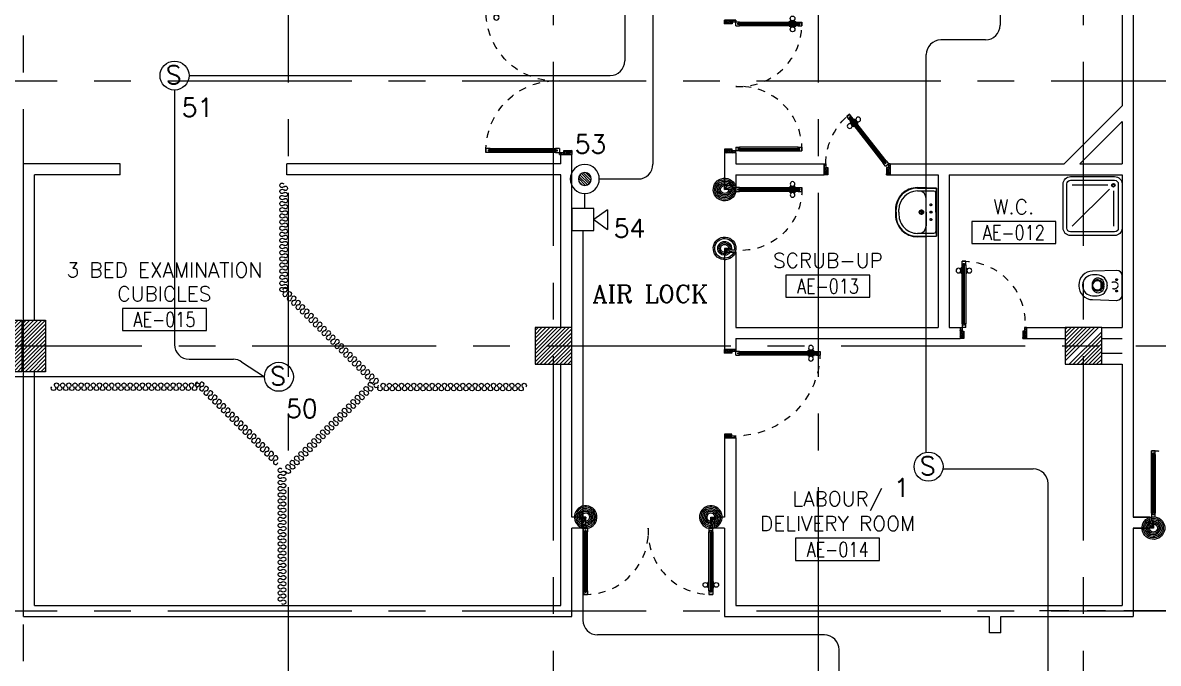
# Model space of a CAD drawing. Extents: x -0.4 to 91.7, y -13.9 to 77.4.
# Drawn here: x 53.23 to 68.66, y 45.16 to 53.86 of the extents above; entities that cross this region are included whole.
import ezdxf
from ezdxf.enums import TextEntityAlignment as Align

# ---------------------------------------------------------------- set-up
doc = ezdxf.new("R2010")
doc.units = 0
doc.header["$MEASUREMENT"] = 0
for name, pattern in [('CENTER', [2, 1.25, -0.25, 0.25, -0.25]), ('CENTERX2', [4, 2.5, -0.5, 0.5, -0.5]), ('DASHED', [0.75, 0.5, -0.25]), ('HIDDEN', [0.375, 0.25, -0.125]), ('HIDDEN2', [0.1875, 0.125, -0.0625])]:
    doc.linetypes.add(name, pattern=pattern)
doc.layers.get('0').update_dxf_attribs({"color": 11, "linetype": 'CONTINUOUS'})
for name, color, linetype in [('AXES', 11, 'CENTERX2'), ('AXES1', 11, 'CENTER'), ('COL', 11, 'CONTINUOUS'), ('DOOR', 11, 'CONTINUOUS'), ('DOOR-DIM', 11, 'CONTINUOUS'), ('E-FIRE', 4, 'CONTINUOUS'), ('E-WIRE', 4, 'CONTINUOUS'), ('FHC', 11, 'CONTINUOUS'), ('FIX', 11, 'CONTINUOUS'), ('HAT', 11, 'CONTINUOUS'), ('ME-FIX', 11, 'CONTINUOUS'), ('RM-BOX', 11, 'CONTINUOUS'), ('RM-NAME', 11, 'CONTINUOUS'), ('RM-NO', 11, 'CONTINUOUS'), ('TXT', 11, 'CONTINUOUS'), ('WALL', 11, 'CONTINUOUS')]:
    doc.layers.add(name, color=color, linetype=linetype)
doc.styles.add('ROMANC', font='romanc', dxfattribs={"height": 0.1})
doc.styles.add('ROMANS', font='ROMANS.shx', dxfattribs={"width": 0.6})

# ---------------------------------------------------------------- blocks, each defined once
blk = doc.blocks.new('A$C272A55A0')
at = {"layer": 'DOOR', "color": 0, "linetype": 'ByBlock'}
for p, q in [((0, 900), (0, 1050)), ((50, 1050), (0, 1050)), ((50, 950), (50, 1050)), ((1750, 950), (1750, 1050)), ((1750, 1050), (1800, 1050)), ((1800, 1050), (1800, 900)), ((0, 900), (25, 900)), ((25, 950), (50, 950)), ((25, 900), (25, 950)), ((75, 900), (25, 900)), ((25, 850), (25, 900)), ((42, 850), (25, 850)), ((58, 870), (42, 870)), ((42, 870), (42, 850)), ((58, 850), (58, 870)), ((75, 850), (58, 850)), ((75, 900), (75, 850)), ((1725, 900), (1775, 900)), ((1725, 900), (1725, 850)), ((1725, 850), (1742, 850)), ((1742, 870), (1758, 870)), ((1742, 850), (1742, 870)), ((1775, 950), (1750, 950)), ((1758, 870), (1758, 850)), ((1758, 850), (1775, 850)), ((1775, 900), (1775, 950)), ((1800, 900), (1775, 900)), ((1775, 850), (1775, 900)), ((1718, 160), (1709, 160)), ((1709, 95), (1709, 160)), ((1725, 173), (1718, 173)), ((1718, 173), (1718, 83)), ((1718, 95), (1718, 160)), ((1775, 173), (1782, 173)), ((1782, 173), (1782, 83)), ((1782, 160), (1791, 160)), ((1782, 95), (1782, 160)), ((1791, 95), (1791, 160)), ((25, 50), (42, 50)), ((25, 50), (25, 0)), ((25, 0), (75, 0)), ((75, 0), (25, 0)), ((42, 50), (42, 30)), ((42, 30), (58, 30)), ((58, 50), (75, 50)), ((58, 50), (58, 30)), ((75, 50), (75, 0)), ((1718, 95), (1709, 95)), ((1725, 83), (1718, 83)), ((1742, 50), (1725, 50)), ((1725, 50), (1725, 0)), ((1775, 0), (1725, 0)), ((1725, 0), (1775, 0)), ((1742, 50), (1742, 30)), ((1758, 30), (1742, 30)), ((1775, 50), (1758, 50)), ((1758, 50), (1758, 30)), ((1775, 83), (1782, 83)), ((1775, 50), (1775, 0)), ((1782, 95), (1791, 95))]:
    blk.add_line(p, q, dxfattribs=at)
at = {"layer": 'DOOR', "color": 9, "linetype": 'ByBlock'}
for p, q in [((50, 1050), (0, 1010)), ((50, 1050), (0, 937)), ((50, 1050), (37, 950)), ((1750, 1050), (1800, 1010)), ((1750, 1050), (1800, 937)), ((1750, 1050), (1763, 950))]:
    blk.add_line(p, q, dxfattribs=at)
at = {"layer": 'DOOR', "linetype": 'ByBlock'}
for p, q in [((25, 850), (25, 50)), ((42, 850), (42, 50)), ((58, 850), (58, 50)), ((75, 50), (75, 850)), ((1725, 50), (1725, 850)), ((1742, 850), (1742, 50)), ((1758, 850), (1758, 50)), ((1775, 850), (1775, 50))]:
    blk.add_line(p, q, dxfattribs=at)
at = {"layer": 'DOOR', "color": 0, "linetype": 'ByBlock'}
for centre in [(1676, 128), (1824, 128)]:
    blk.add_circle(centre, 32.4, dxfattribs=at)
at = {"layer": 'DOOR', "color": 9, "linetype": 'ByBlock'}
for centre, radius, start, end in [((50, 1050), 54.4, 203.2074, 270), ((50, 1050), 74.4, 227.7764, 270), ((50, 1050), 34.4, 180, 270), ((50, 1050), 14.4, 180, 270), ((1750, 1050), 14.4, 270, 0), ((1750, 1050), 34.4, 270, 0), ((1750, 1050), 54.4, 270, 336.7926), ((1750, 1050), 74.4, 270, 312.2236), ((50, 1050), 94.4, 238.0182, 270), ((50, 1050), 114, 244.0838, 257.3774), ((50, 1050), 134, 248.1598, 259.28), ((50, 1050), 154, 251.1053, 256.2858), ((1750, 1050), 94.4, 270, 301.9818), ((1750, 1050), 114, 282.6226, 295.9162), ((1750, 1050), 134, 280.72, 291.8402), ((1750, 1050), 154, 283.7142, 288.8947)]:
    blk.add_arc(centre, radius, start, end, dxfattribs=at)
at = {"layer": 'DOOR', "linetype": 'HIDDEN', "ltscale": 0.5}
for centre, start, end in [((50, 851), 268.3174, 3.2965), ((1750, 851), 176.7035, 271.6826)]:
    blk.add_arc(centre, 851, start, end, dxfattribs=at)
at = {"layer": 'WALL', "linetype": 'ByBlock'}
blk.add_line((1800, 900), (1800, 1050), dxfattribs=at)
blk = doc.blocks.new('COL50')
at = {"layer": 'COL'}
blk.add_lwpolyline([(-250, 250), (-250, -250), (250, -250), (250, 250)], close=True, dxfattribs=at)
blk = doc.blocks.new('*X64')
at = {"color": 0}
for p, q in [((193089, 55150), (193540, 55601)), ((193089, 55203), (193487, 55601)), ((193089, 55256), (193434, 55601)), ((193089, 55309), (193381, 55601)), ((193089, 55362), (193328, 55601)), ((193089, 55415), (193275, 55601)), ((193089, 55468), (193222, 55601)), ((193089, 55521), (193169, 55601)), ((193089, 55574), (193116, 55601)), ((193146, 55101), (193589, 55544)), ((193199, 55101), (193589, 55491)), ((193252, 55101), (193589, 55438)), ((193305, 55101), (193589, 55385)), ((193358, 55101), (193589, 55332)), ((193411, 55101), (193589, 55278)), ((193464, 55101), (193589, 55225)), ((193517, 55101), (193589, 55172)), ((193570, 55101), (193589, 55119))]:
    blk.add_line(p, q, dxfattribs=at)
blk = doc.blocks.new('RM1')
at = {"layer": 'RM-BOX'}
blk.add_lwpolyline([(570, -200), (-570, -200), (-570, -500), (570, -500)], close=True, dxfattribs=at)
at = {"layer": 'RM-NAME', "style": 'ROMANS'}
for tag, p in [('ROOMNAME1', (0, 324)), ('ROOMNAME2', (0, 0))]:
    blk.add_attdef(tag, text='', height=200, dxfattribs=at).set_placement(p, align=Align.MIDDLE)
at = {"layer": 'RM-NO', "style": 'ROMANS', "width": 0.8}
blk.add_attdef('ROOMNO', text='', height=200, dxfattribs=at).set_placement((0, -350), align=Align.MIDDLE)
blk = doc.blocks.new('*X73')
at = {"color": 0}
for p, q in [((73379, 55136), (73844, 55601)), ((73379, 55189), (73791, 55601)), ((73379, 55242), (73738, 55601)), ((73379, 55295), (73685, 55601)), ((73379, 55348), (73632, 55601)), ((73379, 55401), (73579, 55601)), ((73379, 55454), (73526, 55601)), ((73379, 55507), (73473, 55601)), ((73379, 55560), (73420, 55601)), ((73397, 55101), (73879, 55583)), ((73450, 55101), (73879, 55530)), ((73503, 55101), (73879, 55477)), ((73556, 55101), (73879, 55424)), ((73610, 55101), (73879, 55371)), ((73663, 55101), (73879, 55318)), ((73716, 55101), (73879, 55265)), ((73769, 55101), (73879, 55212)), ((73822, 55101), (73879, 55159)), ((73875, 55101), (73879, 55106))]:
    blk.add_line(p, q, dxfattribs=at)
blk = doc.blocks.new('DOOR90')
at = {"layer": 'DOOR', "color": 7, "linetype": 'ByBlock'}
for p, q in [((-150, 0), (0, 0)), ((-150, 0), (-150, -25)), ((0, -50), (-114, 0)), ((0, -50), (-40, 0)), ((0, -50), (0, 0)), ((-1000, -25), (-1050, -25)), ((-1050, -75), (-1050, -25)), ((-1050, -25), (-1050, -75)), ((-1000, -75), (-1050, -75)), ((-1000, -42), (-1020, -42)), ((-1020, -42), (-1020, -58)), ((-1000, -58), (-1020, -58)), ((-1000, -25), (-1000, -42)), ((-1000, -58), (-1000, -75)), ((-878, -18), (-968, -18)), ((-968, -25), (-968, -18)), ((-968, -75), (-968, -82)), ((-878, -82), (-968, -82)), ((-955, -9), (-890, -9)), ((-955, -18), (-955, -9)), ((-955, -18), (-890, -18)), ((-955, -82), (-890, -82)), ((-955, -82), (-955, -91)), ((-955, -91), (-890, -91)), ((-890, -18), (-890, -9)), ((-890, -82), (-890, -91)), ((-878, -25), (-878, -18)), ((-878, -75), (-878, -82)), ((-200, -25), (-150, -25)), ((-200, -42), (-200, -25)), ((-180, -42), (-200, -42)), ((-200, -58), (-180, -58)), ((-200, -75), (-200, -58)), ((-150, -75), (-200, -75)), ((-180, -58), (-180, -42)), ((-150, -25), (-100, -25)), ((-150, -75), (-150, -25)), ((-100, -25), (-100, -50)), ((0, -50), (-100, -37)), ((-100, -50), (0, -50)), ((-150, -875), (-100, -875)), ((-150, -900), (-150, -875)), ((-150, -900), (0, -900)), ((0, -900), (-150, -900)), ((0, -850), (-114, -900)), ((-100, -875), (-100, -850)), ((0, -850), (-100, -863)), ((-100, -850), (0, -850)), ((0, -850), (-40, -900)), ((0, -850), (0, -900))]:
    blk.add_line(p, q, dxfattribs=at)
at = {"layer": 'DOOR', "linetype": 'ByBlock'}
for p, q in [((-200, -25), (-1000, -25)), ((-200, -42), (-1000, -42)), ((-200, -58), (-1000, -58)), ((-1000, -75), (-200, -75))]:
    blk.add_line(p, q, dxfattribs=at)
at = {"layer": 'DOOR', "color": 7, "linetype": 'ByBlock'}
for centre in [(-923, 24), (-923, -124)]:
    blk.add_circle(centre, 32.4, dxfattribs=at)
for centre, radius, start, end in [((0, -50), 154, 161.1053, 166.2858), ((0, -50), 94.4, 148.0182, 180), ((0, -50), 134, 158.1598, 169.28), ((0, -50), 114, 154.0838, 167.3774), ((0, -50), 74.4, 137.7764, 180), ((0, -50), 54.4, 113.2074, 180), ((0, -50), 34.4, 90, 180), ((0, -50), 14.4, 90, 180), ((0, -850), 154, 193.7142, 198.8947), ((0, -850), 134, 190.72, 201.8402), ((0, -850), 94.4, 180, 211.9818), ((0, -850), 74.4, 180, 222.2236), ((0, -850), 54.4, 180, 246.7926), ((0, -850), 34.4, 180, 270), ((0, -850), 14.4, 180, 270)]:
    blk.add_arc(centre, radius, start, end, dxfattribs=at)
at = {"layer": 'DOOR', "linetype": 'HIDDEN', "ltscale": 0.5}
blk.add_arc((-222, -50), 828, 178.2701, 275.003, dxfattribs=at)
blk = doc.blocks.new('C11')
at = {"layer": 'HAT'}
h = blk.add_hatch(dxfattribs=at)
h.set_pattern_fill('ANSI31', color=256, scale=300, style=0)
h.set_pattern_definition([(45, (-383765.23, -62181), (-26.5165043, 26.5165043), [])])
h.paths.add_polyline_path([(-20, 350), (-20, 700), (-320, 700), (-320, 350)])
h.paths.add_polyline_path([(-320, 0), (-20, 0), (-20, 350), (-320, 350)])
h = blk.add_hatch(dxfattribs=at)
h.set_pattern_fill('ANSI31', color=256, scale=300, style=0)
h.set_pattern_definition([(45, (-383445.23, -62181), (-26.5165043, 26.5165043), [])])
h.paths.add_polyline_path([(300, 350), (300, 700), (0, 700), (0, 350)])
h.paths.add_polyline_path([(0, 0), (300, 0), (300, 350), (0, 350)])
at = {"layer": 'COL'}
for points in [[(-20, 700), (-20, 0), (-320, 0), (-320, 700)], [(300, 700), (300, 0), (0, 0), (0, 700)]]:
    blk.add_lwpolyline(points, close=True, dxfattribs=at)
blk = doc.blocks.new('DOOR100')
at = {"layer": 'DOOR', "color": 7, "linetype": 'ByBlock'}
for p, q in [((-75, 1250), (-75, 1300)), ((-75, 1300), (-25, 1300)), ((-25, 1300), (-75, 1300)), ((-58, 1250), (-75, 1250)), ((-58, 1250), (-58, 1270)), ((-42, 1270), (-58, 1270)), ((-42, 1250), (-42, 1270)), ((-25, 1250), (-42, 1250)), ((-25, 1250), (-25, 1300)), ((-91, 1205), (-91, 1140)), ((-82, 1205), (-91, 1205)), ((-82, 1140), (-91, 1140)), ((-82, 1128), (-82, 1218)), ((-75, 1218), (-82, 1218)), ((-82, 1205), (-82, 1140)), ((-75, 1128), (-82, 1128)), ((-25, 1218), (-18, 1218)), ((-25, 1128), (-18, 1128)), ((-18, 1128), (-18, 1218)), ((-18, 1205), (-18, 1140)), ((-18, 1205), (-9, 1205)), ((-18, 1140), (-9, 1140)), ((-9, 1205), (-9, 1140)), ((-75, 200), (-58, 200)), ((-75, 150), (-75, 200)), ((-58, 200), (-58, 180)), ((-58, 180), (-42, 180)), ((-42, 200), (-25, 200)), ((-42, 180), (-42, 200)), ((-25, 200), (-25, 150)), ((-1200, 0), (-1200, 150)), ((-1200, 150), (-1175, 150)), ((-1200, 150), (-1200, 0)), ((-1150, 0), (-1200, 114)), ((-1150, 0), (-1200, 40)), ((-1150, 0), (-1200, 0)), ((-1175, 150), (-1175, 100)), ((-1175, 100), (-1150, 100)), ((-1150, 0), (-1163, 100)), ((-1150, 100), (-1150, 0)), ((-75, 150), (-25, 150)), ((-50, 0), (0, 114)), ((-50, 100), (-50, 0)), ((-50, 0), (-37, 100)), ((-25, 100), (-50, 100)), ((-50, 0), (0, 40)), ((-50, 0), (0, 0)), ((0, 150), (-25, 150)), ((-25, 150), (-25, 100)), ((0, 0), (0, 150)), ((0, 150), (0, 0))]:
    blk.add_line(p, q, dxfattribs=at)
at = {"layer": 'DOOR', "linetype": 'ByBlock'}
for p, q in [((-75, 1250), (-75, 200)), ((-58, 200), (-58, 1250)), ((-42, 200), (-42, 1250)), ((-25, 200), (-25, 1250))]:
    blk.add_line(p, q, dxfattribs=at)
at = {"layer": 'DOOR', "color": 7, "linetype": 'ByBlock'}
for centre in [(-124, 1173), (24, 1173)]:
    blk.add_circle(centre, 32.4, dxfattribs=at)
at = {"layer": 'DOOR', "linetype": 'HIDDEN', "ltscale": 0.5}
blk.add_arc((-25, 150), 1150, 90, 180, dxfattribs=at)
at = {"layer": 'DOOR', "color": 7, "linetype": 'ByBlock'}
for centre, radius, start, end in [((-1150, 0), 154, 103.7142, 108.8947), ((-1150, 0), 134, 100.72, 111.8402), ((-1150, 0), 94.4, 90, 121.9818), ((-1150, 0), 74.4, 90, 132.2236), ((-1150, 0), 54.4, 90, 156.7926), ((-1150, 0), 34.4, 90, 180), ((-1150, 0), 14.4, 90, 180), ((-50, 0), 94.4, 58.0182, 90), ((-50, 0), 74.4, 47.7764, 90), ((-50, 0), 54.4, 23.2074, 90), ((-50, 0), 34.4, 0, 90), ((-50, 0), 14.4, 0, 90), ((-50, 0), 134, 68.1598, 79.28), ((-50, 0), 114, 64.0838, 77.3774), ((-50, 0), 154, 71.1053, 76.2858)]:
    blk.add_arc(centre, radius, start, end, dxfattribs=at)
blk = doc.blocks.new('DOOR90C')
at = {"layer": 'DOOR', "color": 7, "linetype": 'ByBlock'}
for p, q in [((150, 900), (0, 900)), ((0, 900), (0, 875)), ((0, 875), (50, 875)), ((150, 850), (36, 900)), ((50, 875), (50, 850)), ((150, 850), (50, 863)), ((50, 850), (150, 850)), ((150, 850), (110, 900)), ((150, 850), (150, 900)), ((-641, 591), (-672, 552)), ((-672, 552), (-641, 591)), ((-633, 521), (-672, 552)), ((-602, 560), (-641, 591)), ((-638, 546), (-628, 559)), ((-622, 534), (-638, 546)), ((-633, 521), (-622, 534)), ((-613, 547), (-628, 559)), ((-613, 547), (-602, 560)), ((-607, 501), (-612, 495)), ((-541, 440), (-612, 495)), ((-602, 487), (-607, 480)), ((-607, 480), (-556, 440)), ((-602, 487), (-551, 447)), ((-577, 540), (-572, 546)), ((-501, 490), (-572, 546)), ((-562, 538), (-557, 545)), ((-562, 538), (-511, 498)), ((-557, 545), (-506, 505)), ((-511, 498), (-506, 505)), ((-506, 485), (-501, 490)), ((-551, 447), (-556, 440)), ((-537, 445), (-541, 440)), ((-29, 69), (-39, 56)), ((-39, 56), (0, 25)), ((-13, 57), (-29, 69)), ((-9, 95), (-19, 82)), ((-19, 82), (-3, 69)), ((-3, 69), (-13, 57)), ((31, 64), (-9, 95)), ((31, 64), (0, 25)), ((0, 0), (0, 25)), ((0, 25), (50, 25)), ((150, 50), (36, 0)), ((50, 50), (150, 50)), ((150, 50), (50, 37)), ((50, 25), (50, 50)), ((150, 50), (110, 0)), ((150, 50), (150, 0))]:
    blk.add_line(p, q, dxfattribs=at)
at = {"layer": 'DOOR', "linetype": 'ByBlock'}
for p, q in [((-641, 591), (-9, 95)), ((-39, 56), (-633, 521)), ((-29, 69), (-622, 534)), ((-19, 82), (-613, 547))]:
    blk.add_line(p, q, dxfattribs=at)
at = {"layer": 'DOOR', "color": 7, "linetype": 'ByBlock'}
for centre in [(-602, 435), (-511, 551)]:
    blk.add_circle(centre, 32.4, dxfattribs=at)
at = {"layer": 'DOOR', "linetype": 'HIDDEN', "ltscale": 0.5}
blk.add_arc((2, 7), 868, 90.1618, 137.7823, dxfattribs=at)
at = {"layer": 'DOOR', "color": 7, "linetype": 'ByBlock'}
for centre, radius, start, end in [((150, 850), 154, 161.1053, 166.2858), ((150, 850), 134, 158.1598, 169.28), ((150, 850), 94.4, 148.0182, 180), ((150, 850), 74.4, 137.7764, 180), ((150, 850), 54.4, 113.2074, 180), ((150, 850), 34.4, 90, 180), ((150, 850), 14.4, 90, 180), ((150, 50), 134, 190.72, 201.8402), ((150, 50), 114, 192.6226, 205.9162), ((150, 50), 94.4, 180, 211.9818), ((150, 50), 74.4, 180, 222.2236), ((150, 50), 54.4, 180, 246.7926), ((150, 50), 34.4, 180, 270), ((150, 50), 14.4, 180, 270)]:
    blk.add_arc(centre, radius, start, end, dxfattribs=at)
blk = doc.blocks.new('HF16162-P')
at = {"color": 8}
for centre, start, end in [((-0.04, 0.037), 313.5684, 226.4316), ((0.11, 0.037), 313.5684, 226.4316), ((0.261, 0.037), 313.5684, 226.4316), ((0.411, 0.037), 313.5684, 226.4316), ((0.562, 0.037), 313.5684, 226.4316), ((0.712, 0.037), 313.5684, 226.4316), ((0.863, 0.037), 313.5684, 226.4316), ((1.013, 0.037), 313.5684, 226.4316), ((1.164, 0.037), 313.5684, 226.4316), ((1.314, 0.037), 313.5684, 226.4316), ((1.465, 0.037), 313.5684, 226.4316), ((1.615, 0.037), 313.5684, 226.4316), ((1.766, 0.037), 313.5684, 226.4316), ((1.916, 0.037), 313.5684, 226.4316), ((2.067, 0.037), 313.5684, 226.4316), ((2.217, 0.037), 313.5684, 226.4316), ((2.368, 0.037), 313.5684, 226.4316), ((2.518, 0.037), 313.5684, 226.4316), ((2.669, 0.037), 313.5684, 226.4316), ((2.819, 0.037), 313.5684, 226.4316), ((2.97, 0.037), 313.5684, 226.4316), ((3.12, 0.037), 313.5684, 226.4316), ((3.27, 0.037), 313.5684, 226.4316), ((3.421, 0.037), 313.5684, 226.4316), ((0.035, -0.042), 133.5684, 46.4316), ((0.186, -0.042), 133.5684, 46.4316), ((0.336, -0.042), 133.5684, 46.4316), ((0.487, -0.042), 133.5684, 46.4316), ((0.637, -0.042), 133.5684, 46.4316), ((0.788, -0.042), 133.5684, 46.4316), ((0.938, -0.042), 133.5684, 46.4316), ((1.088, -0.042), 133.5684, 46.4316), ((1.239, -0.042), 133.5684, 46.4316), ((1.389, -0.042), 133.5684, 46.4316), ((1.54, -0.042), 133.5684, 46.4316), ((1.69, -0.042), 133.5684, 46.4316), ((1.841, -0.042), 133.5684, 46.4316), ((1.991, -0.042), 133.5684, 46.4316), ((2.142, -0.042), 133.5684, 46.4316), ((2.292, -0.042), 133.5684, 46.4316), ((2.443, -0.042), 133.5684, 46.4316), ((2.593, -0.042), 133.5684, 46.4316), ((2.744, -0.042), 133.5684, 46.4316), ((2.894, -0.042), 133.5684, 46.4316), ((3.045, -0.042), 133.5684, 46.4316), ((3.195, -0.042), 133.5684, 46.4316), ((3.346, -0.042), 133.5684, 46.4316), ((3.496, -0.042), 133.5684, 46.4316)]:
    blk.add_arc(centre, 0.0546, start, end, dxfattribs=at)
blk = doc.blocks.new('LAV1')
at = {"layer": 'FIX', "linetype": 'ByBlock'}
blk.add_line((-328, -25), (328, -25), dxfattribs=at)
at = {"layer": 'FIX', "linetype": 'Continuous', "lineweight": 20}
for p, q in [((-328, -285), (-328, -25)), ((328, -285), (328, -25)), ((-288, -285), (-288, -265)), ((0, -165), (-187, -165)), ((0, -165), (187, -165)), ((287, -285), (287, -265)), ((0, -535), (-38, -535)), ((0, -575), (-38, -575)), ((0, -535), (38, -535)), ((0, -575), (38, -575))]:
    blk.add_line(p, q, dxfattribs=at)
at = {"layer": 'FIX', "linetype": 'ByBlock', "ltscale": 0.3}
for p, q in [((-288, -265), (-288, -60)), ((0, -35), (-262, -35)), ((0, -35), (262, -35)), ((287, -265), (287, -60))]:
    blk.add_line(p, q, dxfattribs=at)
at = {"layer": 'FIX', "lineweight": 20}
for p, q in [((-16, -101), (15, -101)), ((0, -85), (0, -116))]:
    blk.add_line(p, q, dxfattribs=at)
at = {"layer": 'FIX', "linetype": 'DASHED', "lineweight": 20, "ltscale": 0.04}
for p, q in [((-36, -230), (37, -230)), ((0, -194), (0, -266))]:
    blk.add_line(p, q, dxfattribs=at)
at = {"layer": 'FIX', "linetype": 'Continuous', "lineweight": 20}
blk.add_lwpolyline([(295, -25), (0, -25), (-328, -25), (-334, -285, 0.414214), (-38, -582), (0, -582), (38, -582, 0.414214), (334, -285), (328, -25), (0, -25)], format="xyb", dxfattribs=at)
at = {"layer": 'FIX', "linetype": 'HIDDEN', "lineweight": 20, "ltscale": 0.05}
for centre in [(-100, -101), (100, -101)]:
    blk.add_circle(centre, 12.4, dxfattribs=at)
at = {"layer": 'FIX', "lineweight": 20}
for centre, radius in [((0, -101), 15.5), ((0, -230), 29.5), ((0, -230), 22.5)]:
    blk.add_circle(centre, radius, dxfattribs=at)
at = {"layer": 'FIX', "linetype": 'ByBlock', "ltscale": 0.3}
for centre, start, end in [((-262, -60), 90, 180), ((262, -60), 0, 90)]:
    blk.add_arc(centre, 25, start, end, dxfattribs=at)
at = {"layer": 'FIX', "linetype": 'Continuous', "lineweight": 20}
for centre, radius, start, end in [((-38, -285), 290, 180, 270), ((-38, -285), 250, 180, 270), ((-187, -265), 100, 90, 180), ((38, -285), 290, 270, 0), ((38, -285), 250, 270, 0), ((187, -265), 100, 0, 90)]:
    blk.add_arc(centre, radius, start, end, dxfattribs=at)
blk = doc.blocks.new('WC1')
at = {"layer": 'FIX', "lineweight": 20}
for p, q in [((35, 204), (-293, 194)), ((-482, 5), (-482, -5)), ((-429, 5), (-429, -5)), ((-289, 24), (-295, 0)), ((-295, 0), (-289, -24)), ((-230, 141), (-293, 141)), ((-150, 76), (-245, 60)), ((-94, 5), (-94, -5)), ((108, 0), (108, 131)), ((108, -131), (108, 0)), ((-293, -141), (-230, -141)), ((-245, -60), (-150, -76)), ((-293, -194), (35, -204)), ((32, -204), (35, -204))]:
    blk.add_line(p, q, dxfattribs=at)
at = {"layer": 'FIX', "linetype": 'Continuous', "lineweight": 20}
blk.add_line((-175, -47), (-175, 45), dxfattribs=at)
at = {"layer": 'FIX', "linetype": 'HIDDEN2', "lineweight": 20, "ltscale": 0.3}
blk.add_circle((0, 0), 49.8, dxfattribs=at)
at = {"layer": 'FIX', "linetype": 'HIDDEN', "lineweight": 20, "ltscale": 0.05}
for centre in [(32, 78), (32, -77)]:
    blk.add_circle(centre, 11.6, dxfattribs=at)
at = {"layer": 'FIX', "lineweight": 20}
for centre, radius, start, end in [((-293, 5), 189, 90, 180), ((35, 131), 73, 360, 90), ((-293, 5), 136, 90, 180), ((-228, -7), 68.2, 128.9242, 152.8468), ((-219, -18), 82, 108.496, 128.9242), ((-230, 5), 136, 360, 90), ((-293, -5), 189, 180, 270), ((-293, -5), 136, 180, 270), ((-228, 7), 68.2, 207.1532, 231.0758), ((-219, 18), 82, 231.0758, 251.504), ((-230, -5), 136, 270, 0), ((35, -131), 73, 270, 0)]:
    blk.add_arc(centre, radius, start, end, dxfattribs=at)
at = {"layer": 'FIX', "linetype": 'Continuous', "lineweight": 20}
for centre, start, end in [((-198, 46), 357.6662, 91.6121), ((-197, -46), 268.3879, 2.3338)]:
    blk.add_arc(centre, 22.3, start, end, dxfattribs=at)
blk = doc.blocks.new('S')
at = {"layer": 'E-FIRE'}
blk.add_circle((0, 0), 197, dxfattribs=at)
at = {"layer": 'E-FIRE', "color": 3, "style": 'ROMANS'}
blk.add_text('S', height=250, dxfattribs=at).set_placement((-119, -115))
blk = doc.blocks.new('ES')
at = {"layer": 'E-FIRE'}
blk.add_line((-135, 485), (134, 485), dxfattribs=at)
for points in [[(-135, 485), (0, 300)], [(0, 300), (0, 300), (134, 485)]]:
    blk.add_lwpolyline(points, dxfattribs=at)
blk.add_lwpolyline([(-150, 0), (150, 0), (150, 300), (-150, 300)], close=True, dxfattribs=at)
blk = doc.blocks.new('MCP')
at = {"color": 1}
for p, q in [((-88, -9), (9, 88)), ((-82, 33), (-33, 82)), ((-80, -36), (36, 80)), ((-66, -58), (58, 66)), ((-47, -74), (74, 47)), ((-23, -85), (85, 23)), ((10, -88), (88, -10))]:
    blk.add_line(p, q, dxfattribs=at)
at = {"layer": 'E-FIRE'}
blk.add_circle((0, 0), 197, dxfattribs=at)
at = {"layer": 'E-FIRE', "color": 4}
blk.add_circle((0, 0), 88.1, dxfattribs=at)

msp = doc.modelspace()

# ---------------------------------------------------------------- hatches: boundary and pattern name
at = {"layer": 'FHC', "linetype": 'ByBlock', "ltscale": 0.3}
h = msp.add_hatch(dxfattribs=at)
h.set_pattern_fill('ANSI32', color=11, scale=175, angle=90, style=0)
h.set_pattern_definition([(135, (84.08745, -186.26118), (-0.046403882, -0.046403882), []), (135, (84.08745, -186.230244), (-0.046403882, -0.046403882), [])])
h.paths.add_polyline_path([(53.0364, 46.855), (52.8464, 46.855), (52.8464, 45.935), (53.0364, 45.935)])
h.paths.add_polyline_path([(53.4576, 45.7224), (53.0367, 45.7224), (53.0367, 45.9849), (53.4576, 45.9849)], flags=9)

# ---------------------------------------------------------------- linework, layer by layer
at = {"color": 8}
for centre, start, end in [((56.7954, 50.1727), 88.56836, 1.43164), ((56.7969, 50.2331), 268.56836, 181.43164), ((56.8543, 50.1138), 88.56836, 1.43164), ((56.8559, 50.1742), 268.56836, 181.43164), ((56.9148, 50.1153), 268.56836, 181.43164), ((56.9133, 50.0549), 88.56836, 1.43164), ((56.9722, 49.996), 88.56836, 1.43164), ((56.9737, 50.0564), 268.56836, 181.43164), ((57.0326, 49.9975), 268.56836, 181.43164), ((57.0311, 49.9371), 88.56836, 1.43164), ((57.09, 49.8781), 88.56836, 1.43164), ((57.0915, 49.9386), 268.56836, 181.43164), ((57.1489, 49.8192), 88.56836, 1.43164), ((57.1504, 49.8797), 268.56836, 181.43164), ((57.2093, 49.8207), 268.56836, 181.43164), ((57.2078, 49.7603), 88.56836, 1.43164), ((57.2667, 49.7014), 88.56836, 1.43164), ((57.2682, 49.7618), 268.56836, 181.43164), ((57.3256, 49.6425), 88.56836, 1.43164), ((57.3271, 49.7029), 268.56836, 181.43164), ((57.3861, 49.644), 268.56836, 181.43164), ((57.3845, 49.5836), 88.56836, 1.43164), ((57.4435, 49.5247), 88.56836, 1.43164), ((57.445, 49.5851), 268.56836, 181.43164), ((57.5039, 49.5262), 268.56836, 181.43164), ((57.5024, 49.4658), 88.56836, 1.43164), ((57.5613, 49.4069), 88.56836, 1.43164), ((57.5628, 49.4673), 268.56836, 181.43164), ((57.6202, 49.3479), 88.56836, 1.43164), ((57.6217, 49.4084), 268.56836, 181.43164), ((57.6806, 49.3495), 268.56836, 181.43164), ((57.6791, 49.289), 88.56836, 1.43164), ((57.738, 49.2301), 88.56836, 1.43164), ((57.7395, 49.2905), 268.56836, 181.43164), ((57.7984, 49.2316), 268.56836, 181.43164), ((57.7969, 49.1712), 88.56836, 1.43164), ((57.8558, 49.1123), 88.56836, 1.43164), ((57.8573, 49.1727), 268.56836, 181.43164), ((57.9147, 49.0534), 88.56836, 1.43164), ((57.9163, 49.1138), 268.56836, 181.43164), ((57.9752, 49.0549), 268.56836, 181.43164), ((55.6052, 48.9474), 88.56836, 1.43164), ((55.6641, 48.8885), 88.56836, 1.43164), ((55.6656, 48.9489), 268.56836, 181.43164), ((55.7245, 48.89), 268.56836, 181.43164), ((57.9737, 48.9945), 88.56836, 1.43164), ((58.0326, 48.9356), 88.56836, 1.43164), ((58.0341, 48.996), 268.56836, 181.43164), ((55.723, 48.8296), 88.56836, 1.43164), ((55.7819, 48.7707), 88.56836, 1.43164), ((55.7834, 48.8311), 268.56836, 181.43164), ((55.8423, 48.7722), 268.56836, 181.43164), ((55.8408, 48.7118), 88.56836, 1.43164), ((55.8997, 48.6529), 88.56836, 1.43164), ((55.9012, 48.7133), 268.56836, 181.43164), ((55.9586, 48.5939), 88.56836, 1.43164), ((55.9601, 48.6544), 268.56836, 181.43164), ((56.019, 48.5955), 268.56836, 181.43164), ((56.0175, 48.535), 88.56836, 1.43164), ((56.0765, 48.4761), 88.56836, 1.43164), ((56.078, 48.5365), 268.56836, 181.43164), ((56.1354, 48.4172), 88.56836, 1.43164), ((56.1369, 48.4776), 268.56836, 181.43164), ((56.1958, 48.4187), 268.56836, 181.43164), ((56.1943, 48.3583), 88.56836, 1.43164), ((56.2532, 48.2994), 88.56836, 1.43164), ((56.2547, 48.3598), 268.56836, 181.43164), ((56.3136, 48.3009), 268.56836, 181.43164), ((56.3121, 48.2405), 88.56836, 1.43164), ((56.371, 48.1816), 88.56836, 1.43164), ((56.3725, 48.242), 268.56836, 181.43164), ((56.4299, 48.1227), 88.56836, 1.43164), ((56.4314, 48.1831), 268.56836, 181.43164), ((56.4903, 48.1242), 268.56836, 181.43164), ((56.4888, 48.0637), 88.56836, 1.43164), ((56.5477, 48.0048), 88.56836, 1.43164), ((56.5493, 48.0653), 268.56836, 181.43164), ((56.6067, 47.9459), 88.56836, 1.43164), ((56.6082, 48.0063), 268.56836, 181.43164), ((56.6671, 47.9474), 268.56836, 181.43164), ((56.6656, 47.887), 88.56836, 1.43164)]:
    msp.add_arc(centre, 0.0302, start, end, dxfattribs=at)
at = {"color": 8, "extrusion": (0, 0, -1)}
for centre, major_axis, start_param, end_param in [((56.7554, 51.6524), (-0.0214, 0.0214), 3.1166059, 7.8789684), ((56.7554, 51.5691), (-0.0214, 0.0214), 3.1166059, 7.8789684), ((56.7992, 51.6108), (-0.0214, 0.0214), 6.2581985, 11.0205611), ((56.7992, 51.5275), (-0.0214, 0.0214), 6.2581985, 11.0205611), ((56.7554, 51.4858), (-0.0214, 0.0214), 3.1166059, 7.8789684), ((56.7554, 51.4025), (-0.0214, 0.0214), 3.1166059, 7.8789684), ((56.7992, 51.4441), (-0.0214, 0.0214), 6.2581985, 11.0205611), ((56.7992, 51.3608), (-0.0214, 0.0214), 6.2581985, 11.0205611), ((56.7554, 51.3192), (-0.0214, 0.0214), 3.1166059, 7.8789684), ((56.7554, 51.2359), (-0.0214, 0.0214), 3.1166059, 7.8789684), ((56.7992, 51.2775), (-0.0214, 0.0214), 6.2581985, 11.0205611), ((56.7992, 51.1942), (-0.0214, 0.0214), 6.2581985, 11.0205611), ((56.7554, 51.1526), (0.0214, 0.0214), 1.5458095, 6.3081721), ((56.7554, 51.0692), (-0.0214, 0.0214), 3.1166059, 7.8789684), ((56.7992, 51.1109), (-0.0214, 0.0214), 6.2581985, 11.0205611), ((56.7992, 51.0276), (-0.0214, 0.0214), 6.2581985, 11.0205611), ((56.7554, 50.9859), (-0.0214, 0.0214), 3.1166059, 7.8789684), ((56.7554, 50.9026), (-0.0214, 0.0214), 3.1166059, 7.8789684), ((56.7992, 50.9443), (-0.0214, 0.0214), 6.2581985, 11.0205611), ((56.7554, 50.8193), (-0.0214, 0.0214), 3.1166059, 7.8789684), ((56.7554, 50.736), (-0.0214, 0.0214), 3.1166059, 7.8789684), ((56.7992, 50.861), (-0.0214, 0.0214), 6.2581985, 11.0205611), ((56.7992, 50.7776), (-0.0214, 0.0214), 6.2581985, 11.0205611), ((56.7554, 50.6527), (-0.0214, 0.0214), 3.1166059, 7.8789684), ((56.7554, 50.5694), (-0.0214, 0.0214), 3.1166059, 7.8789684), ((56.7992, 50.6943), (-0.0214, 0.0214), 6.2581985, 11.0205611), ((56.7992, 50.611), (-0.0214, 0.0214), 6.2581985, 11.0205611), ((56.7554, 50.486), (0.0214, 0.0214), 1.5458095, 6.3081721), ((56.7992, 50.5277), (0.0214, 0.0214), 4.6874022, 9.4497648), ((56.7992, 50.4444), (-0.0214, 0.0214), 6.2581985, 11.0205611), ((56.7554, 50.4027), (-0.0214, 0.0214), 3.1166059, 7.8789684), ((56.7554, 50.3194), (-0.0214, 0.0214), 3.1166059, 7.8789684), ((56.7992, 50.3611), (-0.0214, 0.0214), 6.2581985, 11.0205611), ((56.7992, 50.2778), (-0.0214, 0.0214), 6.2581985, 11.0205611), ((56.7554, 50.2361), (-0.0214, 0.0214), 3.1166059, 7.8789684), ((57.8967, 48.8878), (-0.0214, 0.0214), 3.902004, 8.6643666), ((57.9557, 48.9467), (-0.0214, 0.0214), 3.902004, 8.6643666), ((57.9572, 48.8863), (-0.0214, 0.0214), 0.7604114, 5.5227739), ((57.7789, 48.77), (-0.0214, 0.0214), 3.902004, 8.6643666), ((57.8378, 48.8289), (-0.0214, 0.0214), 3.902004, 8.6643666), ((57.8393, 48.7685), (0.0214, 0.0214), -0.810385, 3.9519776), ((57.8982, 48.8274), (-0.0214, 0.0214), 0.7604114, 5.5227739), ((57.6022, 48.5932), (0.0214, 0.0214), 2.3312077, 7.0935703), ((57.6611, 48.6521), (0.0214, 0.0214), 2.3312077, 7.0935703), ((57.6626, 48.5917), (0.0214, 0.0214), -0.810385, 3.9519776), ((57.72, 48.7111), (0.0214, 0.0214), 2.3312077, 7.0935703), ((57.7215, 48.6506), (0.0214, 0.0214), -0.810385, 3.9519776), ((57.7804, 48.7096), (0.0214, 0.0214), -0.810385, 3.9519776), ((57.4254, 48.4165), (-0.0214, 0.0214), 3.902004, 8.6643666), ((57.4844, 48.4754), (-0.0214, 0.0214), 3.902004, 8.6643666), ((57.4859, 48.415), (-0.0214, 0.0214), 0.7604114, 5.5227739), ((57.5433, 48.5343), (0.0214, 0.0214), 2.3312077, 7.0935703), ((57.5448, 48.4739), (-0.0214, 0.0214), 0.7604114, 5.5227739), ((57.6037, 48.5328), (-0.0214, 0.0214), 0.7604114, 5.5227739), ((57.3076, 48.2987), (-0.0214, 0.0214), 3.902004, 8.6643666), ((57.3665, 48.3576), (-0.0214, 0.0214), 3.902004, 8.6643666), ((57.368, 48.2972), (0.0214, 0.0214), -0.810385, 3.9519776), ((57.427, 48.3561), (-0.0214, 0.0214), 0.7604114, 5.5227739), ((57.1309, 48.1219), (0.0214, 0.0214), 2.3312077, 7.0935703), ((57.1898, 48.1809), (0.0214, 0.0214), 2.3312077, 7.0935703), ((57.1913, 48.1204), (0.0214, 0.0214), -0.810385, 3.9519776), ((57.2487, 48.2398), (-0.0214, 0.0214), 3.902004, 8.6643666), ((57.2502, 48.1793), (0.0214, 0.0214), -0.810385, 3.9519776), ((57.3091, 48.2383), (0.0214, 0.0214), -0.810385, 3.9519776), ((56.9542, 47.9452), (-0.0214, 0.0214), 3.902004, 8.6643666), ((57.0131, 48.0041), (0.0214, 0.0214), 2.3312077, 7.0935703), ((57.072, 48.063), (0.0214, 0.0214), 2.3312077, 7.0935703), ((57.0735, 48.0026), (-0.0214, 0.0214), 0.7604114, 5.5227739), ((57.1324, 48.0615), (-0.0214, 0.0214), 0.7604114, 5.5227739), ((56.8363, 47.8274), (-0.0214, 0.0214), 3.902004, 8.6643666), ((56.8952, 47.8863), (-0.0214, 0.0214), 3.902004, 8.6643666), ((56.8968, 47.8259), (-0.0214, 0.0214), 0.7604114, 5.5227739), ((56.9557, 47.8848), (-0.0214, 0.0214), 0.7604114, 5.5227739), ((57.0146, 47.9437), (-0.0214, 0.0214), 0.7604114, 5.5227739), ((56.7302, 47.7797), (-0.0214, 0.0214), 3.1166059, 7.8789684), ((56.7302, 47.6963), (-0.0214, 0.0214), 3.1166059, 7.8789684), ((56.774, 47.738), (-0.0214, 0.0214), 6.2581985, 11.0205611), ((56.774, 47.6547), (-0.0214, 0.0214), 6.2581985, 11.0205611), ((56.8378, 47.767), (0.0214, 0.0214), -0.810385, 3.9519776), ((56.7302, 47.613), (-0.0214, 0.0214), 3.1166059, 7.8789684), ((56.7302, 47.5297), (-0.0214, 0.0214), 3.1166059, 7.8789684), ((56.774, 47.5714), (-0.0214, 0.0214), 6.2581985, 11.0205611), ((56.774, 47.4881), (-0.0214, 0.0214), 6.2581985, 11.0205611), ((56.7302, 47.4464), (-0.0214, 0.0214), 3.1166059, 7.8789684), ((56.7302, 47.3631), (-0.0214, 0.0214), 3.1166059, 7.8789684), ((56.774, 47.4047), (-0.0214, 0.0214), 6.2581985, 11.0205611), ((56.7302, 47.2798), (0.0214, 0.0214), 1.5458095, 6.3081721), ((56.7302, 47.1965), (-0.0214, 0.0214), 3.1166059, 7.8789684), ((56.774, 47.3214), (-0.0214, 0.0214), 6.2581985, 11.0205611), ((56.774, 47.2381), (-0.0214, 0.0214), 6.2581985, 11.0205611), ((56.7302, 47.1131), (-0.0214, 0.0214), 3.1166059, 7.8789684), ((56.7302, 47.0298), (-0.0214, 0.0214), 3.1166059, 7.8789684), ((56.774, 47.1548), (-0.0214, 0.0214), 6.2581985, 11.0205611), ((56.774, 47.0715), (-0.0214, 0.0214), 6.2581985, 11.0205611), ((56.7302, 46.9465), (-0.0214, 0.0214), 3.1166059, 7.8789684), ((56.7302, 46.8632), (-0.0214, 0.0214), 3.1166059, 7.8789684), ((56.774, 46.9882), (-0.0214, 0.0214), 6.2581985, 11.0205611), ((56.774, 46.9049), (-0.0214, 0.0214), 6.2581985, 11.0205611), ((56.7302, 46.7799), (-0.0214, 0.0214), 3.1166059, 7.8789684), ((56.774, 46.8216), (-0.0214, 0.0214), 6.2581985, 11.0205611), ((56.774, 46.7382), (-0.0214, 0.0214), 6.2581985, 11.0205611), ((56.7302, 46.6966), (-0.0214, 0.0214), 3.1166059, 7.8789684), ((56.7302, 46.6133), (0.0214, 0.0214), 1.5458095, 6.3081721), ((56.774, 46.6549), (0.0214, 0.0214), 4.6874022, 9.4497648), ((56.774, 46.5716), (-0.0214, 0.0214), 6.2581985, 11.0205611), ((56.7302, 46.53), (-0.0214, 0.0214), 3.1166059, 7.8789684), ((56.7302, 46.4466), (-0.0214, 0.0214), 3.1166059, 7.8789684), ((56.774, 46.4883), (-0.0214, 0.0214), 6.2581985, 11.0205611), ((56.774, 46.405), (-0.0214, 0.0214), 6.2581985, 11.0205611), ((56.7302, 46.3633), (-0.0214, 0.0214), 3.1166059, 7.8789684), ((56.7302, 46.28), (-0.0214, 0.0214), 3.1166059, 7.8789684), ((56.774, 46.3217), (-0.0214, 0.0214), 6.2581985, 11.0205611), ((56.7302, 46.1967), (0.0214, 0.0214), 1.5458095, 6.3081721), ((56.7302, 46.1134), (-0.0214, 0.0214), 3.1166059, 7.8789684), ((56.774, 46.2384), (0.0214, 0.0214), 4.6874022, 9.4497648), ((56.774, 46.155), (-0.0214, 0.0214), 6.2581985, 11.0205611), ((56.7302, 46.0301), (-0.0214, 0.0214), 3.1166059, 7.8789684), ((56.774, 46.0717), (-0.0214, 0.0214), 6.2581985, 11.0205611), ((56.774, 45.9884), (0.0214, 0.0214), 4.6874022, 9.4497648)]:
    msp.add_ellipse(centre, major_axis=major_axis, ratio=1, start_param=start_param, end_param=end_param, dxfattribs=at)
at = {"layer": 'AXES'}
for p, q in [((60.4414, -13.1715), (60.4414, 76.6632)), ((67.6414, -13.1715), (67.6414, 76.6632)), ((53.2414, -1.8143), (53.2414, 76.3132)), ((56.8414, 5.05), (56.8414, 63.87)), ((64.0414, 5.05), (64.0414, 63.62)), ((11.2014, 53.07), (69.4414, 53.07)), ((0.35, 49.47), (69.4414, 49.47)), ((11.2014, 45.87), (69.4414, 45.87))]:
    msp.add_line(p, q, dxfattribs=at)
at = {"layer": 'AXES1'}
msp.add_line((69.4414, 45.87), (67.0414, 45.87), dxfattribs=at)
at = {"layer": 'E-WIRE'}
for p, q in [((61.7925, 54.4856), (61.7925, 51.9378)), ((61.4106, 54.0213), (61.4106, 53.3421)), ((55.4905, 53.1421), (61.2106, 53.1421)), ((55.2934, 52.945), (55.2934, 49.4881)), ((61.0643, 51.7378), (61.5925, 51.7378)), ((60.8414, 51.0357), (60.8414, 45.7433)), ((55.4934, 49.2881), (56.0949, 49.2881)), ((56.2052, 49.2549), (56.5144, 49.0503)), ((56.5144, 49.0503), (51.3953, 49.0503)), ((64.1208, 45.5433), (61.0414, 45.5433)), ((64.3208, 44.8689), (64.3208, 45.3433))]:
    msp.add_line(p, q, dxfattribs=at)
at = {"layer": 'E-WIRE', "color": 4}
for p, q in [((65.5051, 48.024), (65.5051, 53.427)), ((60.8672, 51.3357), (60.8672, 51.5407)), ((65.7313, 47.7992), (66.9593, 47.7992)), ((67.1593, 44.0041), (67.1593, 47.5992))]:
    msp.add_line(p, q, dxfattribs=at)
at = {"layer": 'E-WIRE'}
for centre, start, end in [((61.2106, 53.3421), 270, 0), ((61.5925, 51.9378), 270, 0), ((55.4934, 49.4881), 180, 270), ((56.0949, 49.0881), 56.50739, 90), ((61.0414, 45.7433), 180, 270), ((64.1208, 45.3433), 0, 90)]:
    msp.add_arc(centre, 0.2, start, end, dxfattribs=at)
at = {"layer": 'E-WIRE', "color": 4}
msp.add_arc((66.9593, 47.5992), 0.2, 0, 90, dxfattribs=at)
at = {"layer": 'FIX'}
for p, q in [((67.9718, 51.6523), (67.4894, 51.6523)), ((67.9937, 51.5993), (67.4894, 51.095)), ((68.0468, 51.5773), (68.0468, 51.095))]:
    msp.add_line(p, q, dxfattribs=at)
for points in [[(68.0644, 50.97), (67.4644, 50.97, -0.4142136), (67.3644, 51.07), (67.3644, 51.67, -0.4142136), (67.4644, 51.77), (68.0644, 51.77, -0.4142136), (68.1644, 51.67), (68.1644, 51.07, -0.4142136)], [(68.0644, 51.02), (67.4644, 51.02, -0.4142136), (67.4144, 51.07), (67.4144, 51.67, -0.4142136), (67.4644, 51.72), (68.0644, 51.72, -0.4142136), (68.1144, 51.67), (68.1144, 51.07, -0.4142136)]]:
    msp.add_lwpolyline(points, format="xyb", close=True, dxfattribs=at)
for radius in [0.025, 0.015]:
    msp.add_circle((68.0468, 51.6523), radius, dxfattribs=at)
at = {"layer": 'ME-FIX', "color": 4}
for p, q in [((66.5088, 54.281), (66.5088, 53.827)), ((66.3088, 53.627), (65.7051, 53.627))]:
    msp.add_line(p, q, dxfattribs=at)
for centre, start, end in [((66.3088, 53.827), 270, 0), ((65.7051, 53.427), 90, 180)]:
    msp.add_arc(centre, 0.2, start, end, dxfattribs=at)
at = {"layer": 'WALL'}
for p, q in [((68.3164, 63.195), (68.3164, 47.145)), ((68.3164, 63.195), (68.3164, 47.145)), ((68.3164, 63.195), (68.3164, 47.145)), ((68.3164, 62.8391), (68.3164, 47.145)), ((68.1664, 55.4329), (68.1664, 52.7329)), ((68.1664, 52.7329), (67.3786, 51.945)), ((68.1664, 52.5207), (67.5907, 51.945)), ((68.1664, 52.5207), (68.1664, 51.945)), ((60.5414, 52.07), (60.6914, 52.07)), ((60.5414, 51.945), (60.5414, 52.07)), ((60.6914, 49.72), (60.6914, 52.07)), ((62.7664, 52.095), (62.7664, 51.645)), ((62.9164, 52.095), (62.7664, 52.095)), ((62.9164, 52.095), (62.9164, 51.945)), ((53.2414, 49.82), (53.2414, 51.945)), ((54.5575, 51.945), (53.2414, 51.945)), ((54.5575, 51.795), (54.5575, 51.945)), ((56.8196, 51.795), (56.8196, 51.945)), ((60.5414, 51.945), (56.8196, 51.945)), ((62.9164, 51.945), (64.1164, 51.945)), ((64.1164, 51.945), (64.1164, 51.795)), ((65.0164, 51.945), (67.3786, 51.945)), ((65.0164, 51.945), (65.0164, 51.795)), ((67.5907, 51.945), (68.1664, 51.945)), ((53.3914, 49.82), (53.3914, 51.795)), ((54.5575, 51.795), (53.3914, 51.795)), ((60.5414, 51.795), (56.8196, 51.795)), ((60.5414, 49.72), (60.5414, 51.795)), ((62.9164, 51.795), (64.1164, 51.795)), ((62.9164, 51.795), (62.9164, 51.645)), ((65.0164, 51.795), (65.6664, 51.795)), ((65.6664, 51.795), (65.6664, 49.72)), ((65.8164, 51.795), (65.8164, 49.72)), ((65.8164, 51.795), (68.1664, 51.795)), ((67.6799, 51.795), (68.1664, 51.795)), ((68.1664, 51.795), (68.1664, 49.72)), ((68.1664, 51.795), (68.1664, 49.72)), ((68.1664, 51.795), (68.1664, 49.72)), ((68.1664, 51.795), (68.1664, 49.72)), ((62.9164, 51.645), (62.7664, 51.645)), ((62.7664, 50.745), (62.7664, 49.42)), ((62.9164, 50.745), (62.7664, 50.745)), ((62.9164, 50.745), (62.9164, 49.72)), ((62.9164, 49.72), (65.6664, 49.72)), ((65.8164, 49.72), (65.9664, 49.72)), ((65.9664, 49.72), (65.9664, 49.57)), ((65.9664, 49.72), (65.9664, 49.57)), ((66.8664, 49.72), (66.8664, 49.57)), ((66.8664, 49.72), (66.8664, 49.57)), ((66.8664, 49.72), (67.3914, 49.72)), ((67.0414, 49.72), (67.3914, 49.72)), ((67.8914, 49.72), (68.1664, 49.72)), ((67.8914, 49.72), (68.1664, 49.72)), ((67.8914, 49.72), (68.1664, 49.72)), ((67.8914, 49.72), (68.1664, 49.72)), ((62.9164, 49.57), (65.9664, 49.57)), ((62.9164, 49.57), (62.9164, 49.42)), ((66.8664, 49.57), (67.3914, 49.57)), ((67.0414, 49.57), (67.3914, 49.57)), ((67.8914, 49.57), (68.1664, 49.57)), ((62.9164, 49.42), (62.7664, 49.42)), ((67.8914, 49.37), (68.1664, 49.37)), ((60.5414, 45.945), (60.5414, 49.22)), ((60.6914, 47.145), (60.6914, 49.22)), ((67.8914, 49.22), (68.1664, 49.22)), ((67.8914, 49.22), (68.1664, 49.22)), ((67.8914, 49.22), (68.1664, 49.22)), ((67.8914, 49.22), (68.1664, 49.22)), ((68.1664, 49.22), (68.1664, 45.945)), ((68.1664, 49.22), (68.1664, 45.945)), ((68.1664, 49.22), (68.1664, 45.945)), ((68.1664, 49.22), (68.1664, 45.945)), ((53.2414, 45.795), (53.2414, 49.12)), ((53.3914, 45.945), (53.3914, 49.12)), ((62.7664, 48.22), (62.7664, 47.145)), ((62.9164, 48.22), (62.7664, 48.22)), ((62.9164, 48.22), (62.9164, 45.945)), ((60.8289, 47.145), (60.6914, 47.145)), ((60.8289, 46.995), (60.8289, 47.145)), ((62.7664, 47.145), (62.6289, 47.145)), ((68.5414, 47.145), (68.3164, 47.145)), ((68.3164, 47.145), (68.5414, 47.145)), ((68.5414, 47.145), (68.3164, 47.145)), ((68.3164, 47.145), (68.5414, 47.145)), ((68.5414, 47.145), (68.5414, 46.995)), ((68.5414, 47.145), (68.5414, 46.995)), ((68.5414, 47.145), (68.5414, 46.995)), ((68.5414, 47.145), (68.5414, 46.995)), ((60.6914, 45.795), (60.6914, 46.995)), ((60.8289, 46.995), (60.6914, 46.995)), ((62.7664, 46.995), (62.6289, 46.995)), ((62.7664, 46.995), (62.7664, 45.795)), ((68.3164, 46.995), (68.3164, 45.795)), ((68.5414, 46.995), (68.3164, 46.995)), ((68.3164, 46.995), (68.3164, 45.795)), ((68.3164, 46.995), (68.5414, 46.995)), ((68.3164, 46.995), (68.3164, 45.795)), ((68.5414, 46.995), (68.3164, 46.995)), ((68.3164, 46.995), (68.3164, 45.795)), ((68.3164, 46.995), (68.5414, 46.995)), ((53.3914, 45.945), (60.5414, 45.945)), ((62.9164, 45.945), (68.1664, 45.945)), ((67.0414, 45.945), (68.1664, 45.945)), ((53.2414, 45.795), (60.6914, 45.795)), ((62.7664, 45.795), (66.3664, 45.795)), ((66.3664, 45.57), (66.3664, 45.795)), ((66.5164, 45.795), (68.3164, 45.795)), ((66.5164, 45.57), (66.5164, 45.795)), ((67.0414, 45.795), (68.3164, 45.795)), ((66.5164, 45.57), (66.3664, 45.57))]:
    msp.add_line(p, q, dxfattribs=at)

# ---------------------------------------------------------------- block references
at = {"layer": 'COL', "xscale": 0.001000000047497451, "yscale": 0.0009999999892897904, "zscale": 0.001}
for p in [(60.4414, 49.47), (67.6414, 49.47)]:
    msp.add_blockref('COL50', p, dxfattribs=at)
at = {"layer": 'DOOR', "color": 0}
for p, xscale, yscale, zscale, rotation in [((59.5244, 52.07), -0.001111111099210878, 0.001111111099210878, 0.001111111111111111, 270), ((63.8168, 52.095), 0.0009999999892897904, 0.0009999999892897904, 0.001, 90), ((68.5414, 48.0454), -0.001000000047497451, 0.0009999999892897904, 0.001, 180), ((68.5414, 48.0454), -0.001000000047497451, 0.0009999999892897904, 0.001, 180)]:
    msp.add_blockref('A$C272A55A0', p, dxfattribs=dict(at, xscale=xscale, yscale=yscale, zscale=zscale, rotation=rotation))
at = {"layer": 'DOOR', "color": 0, "yscale": 0.0009999999892897904, "zscale": 0.001}
for name, p, xscale in [('DOOR90', (62.7664, 51.645), -0.001000000047497451), ('A$C272A55A0', (60.8289, 46.0946), 0.001000000047497451)]:
    msp.add_blockref(name, p, dxfattribs=dict(at, xscale=xscale))
at = {"layer": 'DOOR', "xscale": -0.0009999999892897904, "yscale": 0.0009999999892897904, "zscale": 0.001, "rotation": 270}
msp.add_blockref('DOOR100', (62.7664, 49.42), dxfattribs=at)
at = {"layer": 'DOOR-DIM', "xscale": -0.0009999999892897904, "yscale": 0.0009999999892897904, "zscale": 0.001, "rotation": 90}
for name, p in [('DOOR90C', (65.0164, 51.945)), ('DOOR90', (65.9664, 49.57))]:
    msp.add_blockref(name, p, dxfattribs=at)
at = {"layer": 'E-FIRE', "color": 4, "xscale": 0.0009999999892897904, "yscale": 0.0009999999892897904, "zscale": 0.001}
for p in [(55.2934, 53.1421), (56.7115, 49.0503), (65.5365, 47.8294)]:
    msp.add_blockref('S', p, dxfattribs=at)
at = {"layer": 'E-FIRE', "color": 4, "yscale": 0.0009999999892897904, "zscale": 0.001}
for name, p, xscale, rotation in [('MCP', (60.8672, 51.7378), -0.0009999999892897904, 180), ('ES', (60.6914, 51.1857), 0.0009999999892897904, 270)]:
    msp.add_blockref(name, p, dxfattribs=dict(at, xscale=xscale, rotation=rotation))
at = {"layer": 'HAT', "xscale": 0.001000000047497451, "yscale": 0.0009999999892897904, "zscale": 0.001}
for p, values in [((66.6946, 51.3591), {'ROOMNO': 'AE-012', 'ROOMNAME2': 'W.C.'}), ((55.1562, 50.1776), {'ROOMNO': 'AE-015', 'ROOMNAME2': 'CUBICLES', 'ROOMNAME1': '3 BED EXAMINATION'}), ((64.1699, 50.6318), {'ROOMNO': 'AE-013', 'ROOMNAME2': 'SCRUB-UP'}), ((64.3004, 47.0558), {'ROOMNO': 'AE-014', 'ROOMNAME2': 'DELIVERY ROOM', 'ROOMNAME1': 'LABOUR/'})]:
    msp.add_blockref('RM1', p, dxfattribs=at).add_auto_attribs(values)
for name, p in [('*X73', (-13.1878, -5.881)), ('*X64', (-125.6971, -5.881))]:
    msp.add_blockref(name, p, dxfattribs=at)
at = {"layer": 'RM-NAME', "xscale": 0.001000000047497451, "yscale": 0.0009999999892897904, "zscale": 0.001}
msp.add_blockref('C11', (53.2414, 49.12), dxfattribs=at)
at = {"layer": 'WALL', "xscale": 0.0009999999892897904, "yscale": 0.0009999999892897904, "zscale": 0.001, "rotation": 270}
msp.add_blockref('LAV1', (65.6694, 51.2869), dxfattribs=at)
at = {"layer": 'WALL'}
for name, p, xscale, yscale, zscale in [('WC1', (68.0584, 50.2925), 0.001000000047497451, 0.0009999999892897904, 0.001), ('HF16162-P', (55.5853, 48.916), -0.5536417323164642, 0.5536417322873604, 0.5536417322834644), ('HF16162-P', (60.0213, 48.9113), -0.5536417323164642, 0.5536417322873604, 0.5536417322834644)]:
    msp.add_blockref(name, p, dxfattribs=dict(at, xscale=xscale, yscale=yscale, zscale=zscale))

# ---------------------------------------------------------------- texts
at = {"layer": 'E-FIRE', "color": 4, "style": 'ROMANS'}
for s, p in [('51', (55.3911, 52.5842)), ('53', (60.7294, 52.0859)), ('54', (61.2598, 50.9435)), ('50', (56.8092, 48.4925)), ('1', (65.0632, 47.4181))]:
    msp.add_text(s, height=0.25, dxfattribs=at).set_placement(p)
at = {"layer": 'TXT', "style": 'ROMANC'}
msp.add_text('AIR LOCK', height=0.24, dxfattribs=at).set_placement((61.7517, 50.1768), align=Align.MIDDLE)

doc.saveas('drawing.dxf')
